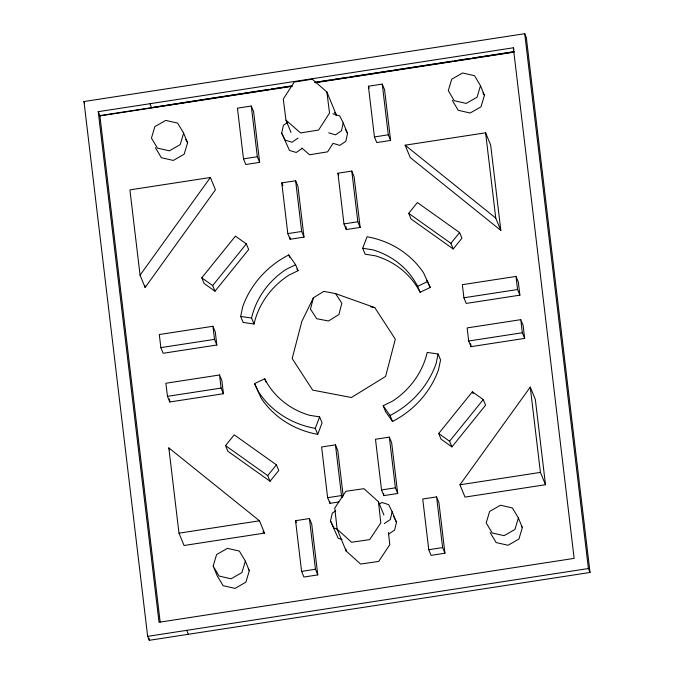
<?xml version="1.0" encoding="UTF-8"?>
<svg xmlns="http://www.w3.org/2000/svg" width="674" height="674" viewBox="0 0 674 674"><rect width="100%" height="100%" fill="white"/><g stroke="black" fill="none" stroke-linecap="round" stroke-linejoin="round"><path stroke-width="1.01" d="M240.669 316.46L242.716 306.721A91.799 85.59 -22.4 0 1 288.733 254.949L295.608 264.714L298.068 270.67L288.716 275.253A79.818 74.418 -22.4 0 0 254.014 323.992L243.129 322.416L240.669 316.46L251.554 318.027L254.014 323.992M438.117 353.993L436.07 363.724A91.799 85.59 -22.4 0 1 390.052 415.504L392.504 421.461A91.799 85.59 -22.4 0 0 438.521 369.689L440.569 359.95L438.117 353.993L427.223 352.418A79.818 74.418 -22.4 0 1 392.521 401.148L383.169 405.731L385.629 411.696L392.504 421.461M302.247 148.356L296.248 152.476L289.483 150.428L281.681 133.166L283.392 125.288L287.672 122.339M332.855 113.805L339.629 115.852L343.209 122.87L341.499 130.748L335.5 134.867L328.727 132.82M343.209 122.87L347.54 133.393L345.829 141.27L339.839 145.39L333.066 143.343L327.615 151.827L309.56 154.767L301.859 148.019M342.047 539.512L338.188 538.273L330.479 520.951L332.282 513.108L335.736 510.808M379.302 504.186L381.888 502.467L388.637 504.624L392.125 511.701L390.313 519.553L384.273 523.572M392.125 511.701L396.464 522.224L394.652 530.067L388.603 534.086M313.418 297.79L310.461 309.122L316.704 318.718L328.474 320.976L338.887 314.556L341.836 303.233L335.601 293.628L323.832 291.37L313.418 297.79L301.885 321.313L292.179 358.543L312.685 390.111L351.381 397.508L385.612 376.421L395.309 339.182L374.811 307.622L335.601 293.628M183.64 133.14L180.202 144.624L169.351 150.833L157.438 148.128L151.439 138.094L154.868 126.611L165.728 120.402L177.641 123.106L183.64 133.14L187.591 142.736L184.162 154.228L173.302 160.429L161.389 157.724L155.391 147.699M213.161 566.059L216.59 554.576L227.45 548.366L239.363 551.071L245.353 561.105L249.313 570.701L245.875 582.184L235.024 588.394L223.111 585.689L217.112 575.655L213.161 566.059L219.151 576.093L231.072 578.798L241.924 572.588L245.353 561.105M480.486 85.724L477.057 97.208L466.206 103.417L454.284 100.712L448.294 90.678L451.723 79.195L462.583 72.986L474.496 75.69L480.486 85.724L484.446 95.32L481.009 106.804L470.157 113.013L458.244 110.309L452.246 100.283M518.39 517.977L514.953 529.461L504.101 535.67L492.189 532.966L486.19 522.931L489.619 511.448L500.479 505.239L512.392 507.943L518.39 517.977L522.342 527.574L518.913 539.057L508.053 545.266L496.14 542.562L490.141 532.527M362.705 248.243L367.052 236.751A91.799 85.59 -22.4 0 1 423.516 272.751L430.223 287.478L420.096 292.28A79.818 74.418 -22.4 0 0 375.241 255.791L365.156 254.199L362.705 248.243L372.789 249.835A79.818 74.418 -22.4 0 1 417.636 286.324L420.096 292.28M317.732 434.342L315.272 428.386L319.619 416.886L309.534 415.294A79.818 74.418 -22.4 0 1 264.68 378.805L254.553 383.616L261.259 398.342A91.799 85.59 -22.4 0 0 317.732 434.342L322.079 422.851L319.619 416.886M140.066 275.169L210.389 177.489L215.461 189.807L145.137 287.478L140.066 275.169L129.913 189.883L210.389 177.489M459.938 484.791L530.261 387.112L535.333 399.421L545.493 484.716L465.009 497.1L459.938 484.791L540.413 472.398L545.493 484.716M201.77 277.823L235.437 236.127L246.339 243.878L248.664 249.523L214.998 291.21L204.096 283.459L201.77 277.823L212.672 285.574L214.998 291.21M212.672 285.574L246.339 243.878M408.697 213.329L417.391 202.562L459.592 232.572L461.917 238.217L453.223 248.984L411.022 218.966L408.697 213.329L450.898 243.339L453.223 248.984M225.529 445.598L234.223 434.84L276.424 464.849L278.75 470.494L270.055 481.261L227.854 451.243L225.529 445.598L267.73 475.617L270.055 481.261M450.898 243.339L459.592 232.572M267.73 475.617L276.424 464.849M438.69 433.5L472.356 391.813L483.25 399.564L485.575 405.209L451.909 446.896L441.015 439.145L438.69 433.5L449.583 441.251L451.909 446.896M449.583 441.251L483.25 399.564M298.026 138.111L292.027 142.231L285.262 140.184L281.681 133.166M295.608 264.714L286.256 269.297A79.818 74.418 -22.4 0 0 251.554 318.027M417.636 286.324L427.763 281.513M83.972 101.538L524.717 33.7L526.343 37.643L590.028 572.462L149.283 640.3L147.657 636.357L83.972 101.538L84.621 103.114M513.344 47.787L574.138 558.384L159.03 622.271L98.236 111.673L513.344 47.787L513.992 49.362M207.659 98.8L151.583 107.655L149.957 103.72M209.732 98.48L268.951 89.364M271.032 89.044L290.772 86.011M315.702 82.169L330.252 79.936M332.324 79.616L347.91 77.215M349.991 76.895L391.543 70.5M393.624 70.18L409.202 67.779M411.283 67.459L452.844 61.064M454.916 60.744L470.503 58.343M472.584 58.023L514.136 51.628M98.236 111.673L99.862 115.616L291.749 86.087M314.589 82.565L513.933 51.89M99.895 115.911L292.364 86.28M315.247 82.759L513.959 52.176M368.4 86.238L382.251 84.107L384.576 89.743L390.608 140.445L376.758 142.576L374.432 136.94L368.4 86.238L369.175 88.117M251.292 106.029L237.442 108.16L243.483 158.862L245.808 164.507L259.659 162.375L253.618 111.673L251.292 106.029L257.333 156.73L259.659 162.375M374.432 136.94L388.283 134.808L390.608 140.445M243.483 158.862L257.333 156.73M405.125 145.188L485.6 132.803L490.68 145.112L500.833 230.398L410.196 157.497L405.125 145.188L495.761 218.09L500.833 230.398M337.935 173.21L351.786 171.078L354.111 176.714L360.152 227.416L346.293 229.548L343.967 223.911L337.935 173.21L338.71 175.088M281.774 182.907L295.625 180.775L297.95 186.42L303.991 237.122L290.132 239.253L287.806 233.608L281.774 182.907L282.937 185.729M343.967 223.911L357.827 221.78L360.152 227.416M287.806 233.608L301.666 231.477L303.991 237.122M516.006 276.424L462.356 284.681L463.914 297.773L466.24 303.418L519.89 295.161L518.331 282.069L516.006 276.424L517.565 289.517L519.89 295.161M212.95 326.275L159.3 334.531L160.859 347.624L163.184 353.269L216.834 345.012L215.276 331.92L212.95 326.275L214.509 339.367L216.834 345.012M463.914 297.773L517.565 289.517M160.859 347.624L214.509 339.367M520.783 319.661L467.133 327.918L468.691 341.01L471.016 346.655L524.667 338.39L523.108 325.298L520.783 319.661L522.342 332.754L524.667 338.39M219.547 374.988L165.897 383.245L167.455 396.337L169.781 401.982L223.431 393.726L221.872 380.633L219.547 374.988L221.106 388.081L223.431 393.726M468.691 341.01L522.342 332.754M167.455 396.337L221.106 388.081M343.201 496.03L337.775 450.502L335.45 444.865L321.599 446.997L327.631 497.698L329.957 503.335L338.87 501.97M389.336 437.123L375.485 439.254L381.526 489.956L383.851 495.601L397.702 493.469L391.661 442.767L389.336 437.123L395.377 487.824L397.702 493.469M327.631 497.698L341.491 495.567L342.266 497.446M381.526 489.956L395.377 487.824M178.981 533.176L259.465 520.791L264.537 533.1L184.053 545.493L178.981 533.176L168.829 447.89L259.465 520.791M436.584 496.89L422.733 499.021L428.765 549.723L431.09 555.368L444.95 553.236L438.909 502.534L436.584 496.89L442.624 547.591L444.95 553.236M295.557 520.69L309.408 518.559L311.733 524.195L317.774 574.897L303.915 577.037L301.59 571.392L295.557 520.69L296.333 522.569M428.765 549.723L442.624 547.591M301.59 571.392L315.449 569.26L317.774 574.897M147.657 636.357L588.402 568.527L590.028 572.462M370.734 306.839L374.811 307.622M336.857 528.955L333.967 528.028L330.479 520.951M262.902 531.786L264.537 533.1M336.124 115.802L335.871 113.796L326.882 91.984L312.247 79.17L294.201 82.102L283.299 99.07L285.945 120.132L291.025 132.458M334.329 112.44L335.871 113.796M285.945 120.132L300.579 132.955L318.625 130.023L329.527 113.055L326.882 91.984M383.902 515.003L378.426 501.726L363.952 488.667L345.863 491.295L334.759 508.078L337.135 529.183L346.124 550.987L360.598 564.054L378.687 561.425L389.799 544.643L388.435 532.578M337.135 529.183L351.609 542.241L369.697 539.613L380.81 522.839L378.426 501.726M296.922 269.044L298.068 270.67M383.169 405.731L390.052 415.504M482.946 92.818L484.446 95.32M521.347 525.905L522.342 527.574M185.594 139.392L187.591 142.736M248.31 569.033L249.313 570.701M345.307 129.004L347.54 133.393M393.405 516.031L396.464 522.224M426.398 279.584L430.223 287.478M254.553 383.616L258.808 392.386A91.799 85.59 -22.4 0 0 315.272 428.386M472.356 391.813L473.131 393.692M288.733 254.949L289.786 257.502M264.68 378.805L266.087 382.209M168.829 447.89L169.604 449.785M186.732 630.35L188.349 634.285M524.717 33.7L588.402 568.527M530.261 387.112L540.413 472.398M485.6 132.803L495.761 218.09M470.663 343.63L471.016 346.655M382.251 84.107L388.283 134.808M351.786 171.078L357.827 221.78M383.599 493.528L383.851 495.601M345.922 226.447L346.293 229.548M335.45 444.865L341.491 495.567M295.625 180.775L301.666 231.477M329.712 501.271L329.957 503.335M289.887 237.181L290.132 239.253M309.408 518.559L315.449 569.26M169.427 398.966L169.781 401.982M144.893 285.397L145.137 287.478M99.862 115.616L160.159 622.026M149.03 638.211L149.283 640.3M345.897 548.981L346.124 550.987"/></g></svg>
